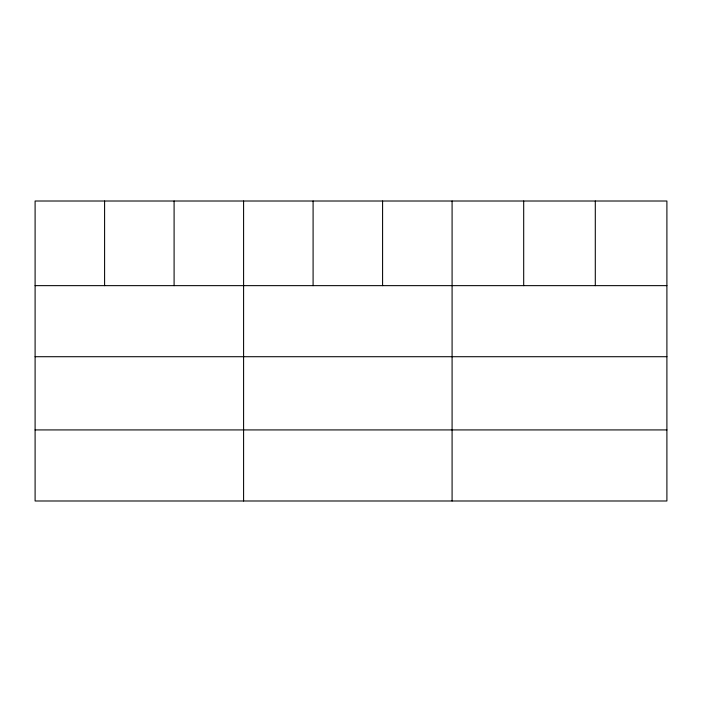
<?xml version="1.0" encoding="UTF-8"?>
<svg xmlns="http://www.w3.org/2000/svg" width="702" height="702" viewBox="0 0 702 702"><rect width="100%" height="100%" fill="white"/><g stroke="black" fill="none" stroke-linecap="round" stroke-linejoin="round"><path stroke-width="1.05" d="M666.9 356.713L666.9 201.009L35.1 201.009L35.1 500.991L666.9 500.991L666.9 356.713L35.1 356.713M35.1 285.644L666.9 285.644M35.1 429.922L666.9 429.922M595.296 201.009L595.296 285.644M523.692 201.009L523.692 285.644M452.088 201.009L452.088 500.991M382.59 201.009L382.59 285.644M313.092 201.009L313.092 285.644M243.594 201.009L243.594 500.991M174.096 201.009L174.096 285.644M104.598 201.009L104.598 285.644"/></g></svg>
